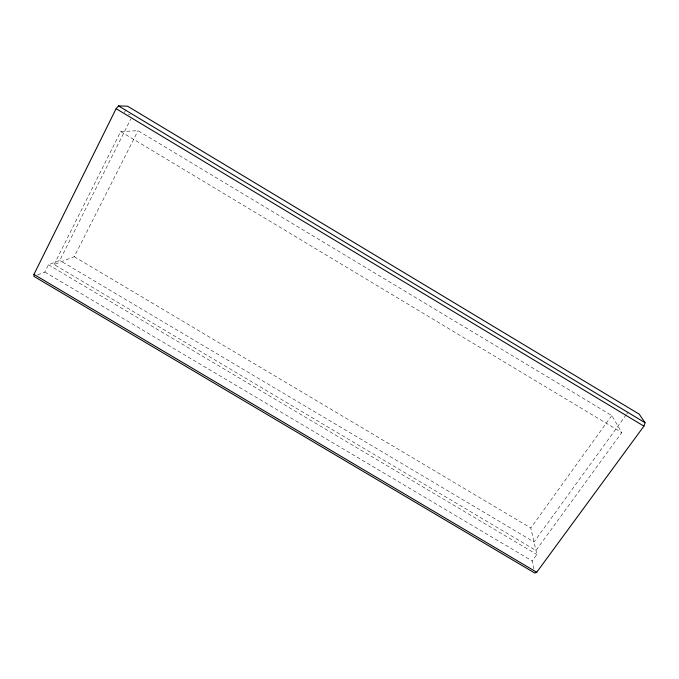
<?xml version="1.0" encoding="UTF-8"?>
<svg xmlns="http://www.w3.org/2000/svg" width="679" height="679" viewBox="0 0 679 679"><rect width="100%" height="100%" fill="white"/><g stroke="black" fill="none" stroke-linecap="round" stroke-linejoin="round"><path stroke-width="0.51" stroke-dasharray="3.4 2.55" d="M37.583 274.944L44.822 272.05L48.455 264.776L59.786 260.422L130.775 119.012M124.461 112.468L125.802 109.777M54.099 264.555L120.701 131.573L138.024 130.708L611.787 415.506L621.769 432.548L535.96 550.474L54.099 264.555L74.249 256.704L138.024 130.708M533.94 569.044L532.2 560.973L536.902 554.531L530.808 527.99L611.787 415.506M626.259 414.691L534.017 541.969L59.786 260.422M626.87 413.842L628.109 412.128M128.356 114.276L130.266 114.284M48.455 264.776L536.902 554.531M44.822 272.05L532.2 560.973M74.249 256.704L530.808 527.99M120.701 131.573L621.769 432.548"/><path stroke-width="1.02" d="M643.921 426.149L645.05 422.728L639.228 414.165L127.584 106.204L118.536 105.924L116.126 108.665L33.95 274.401L33.958 276.395L534.806 573.076L536.716 572.261L643.921 426.149L116.126 108.665M33.95 274.401L536.716 572.261M118.536 105.924L645.05 422.728"/></g></svg>
